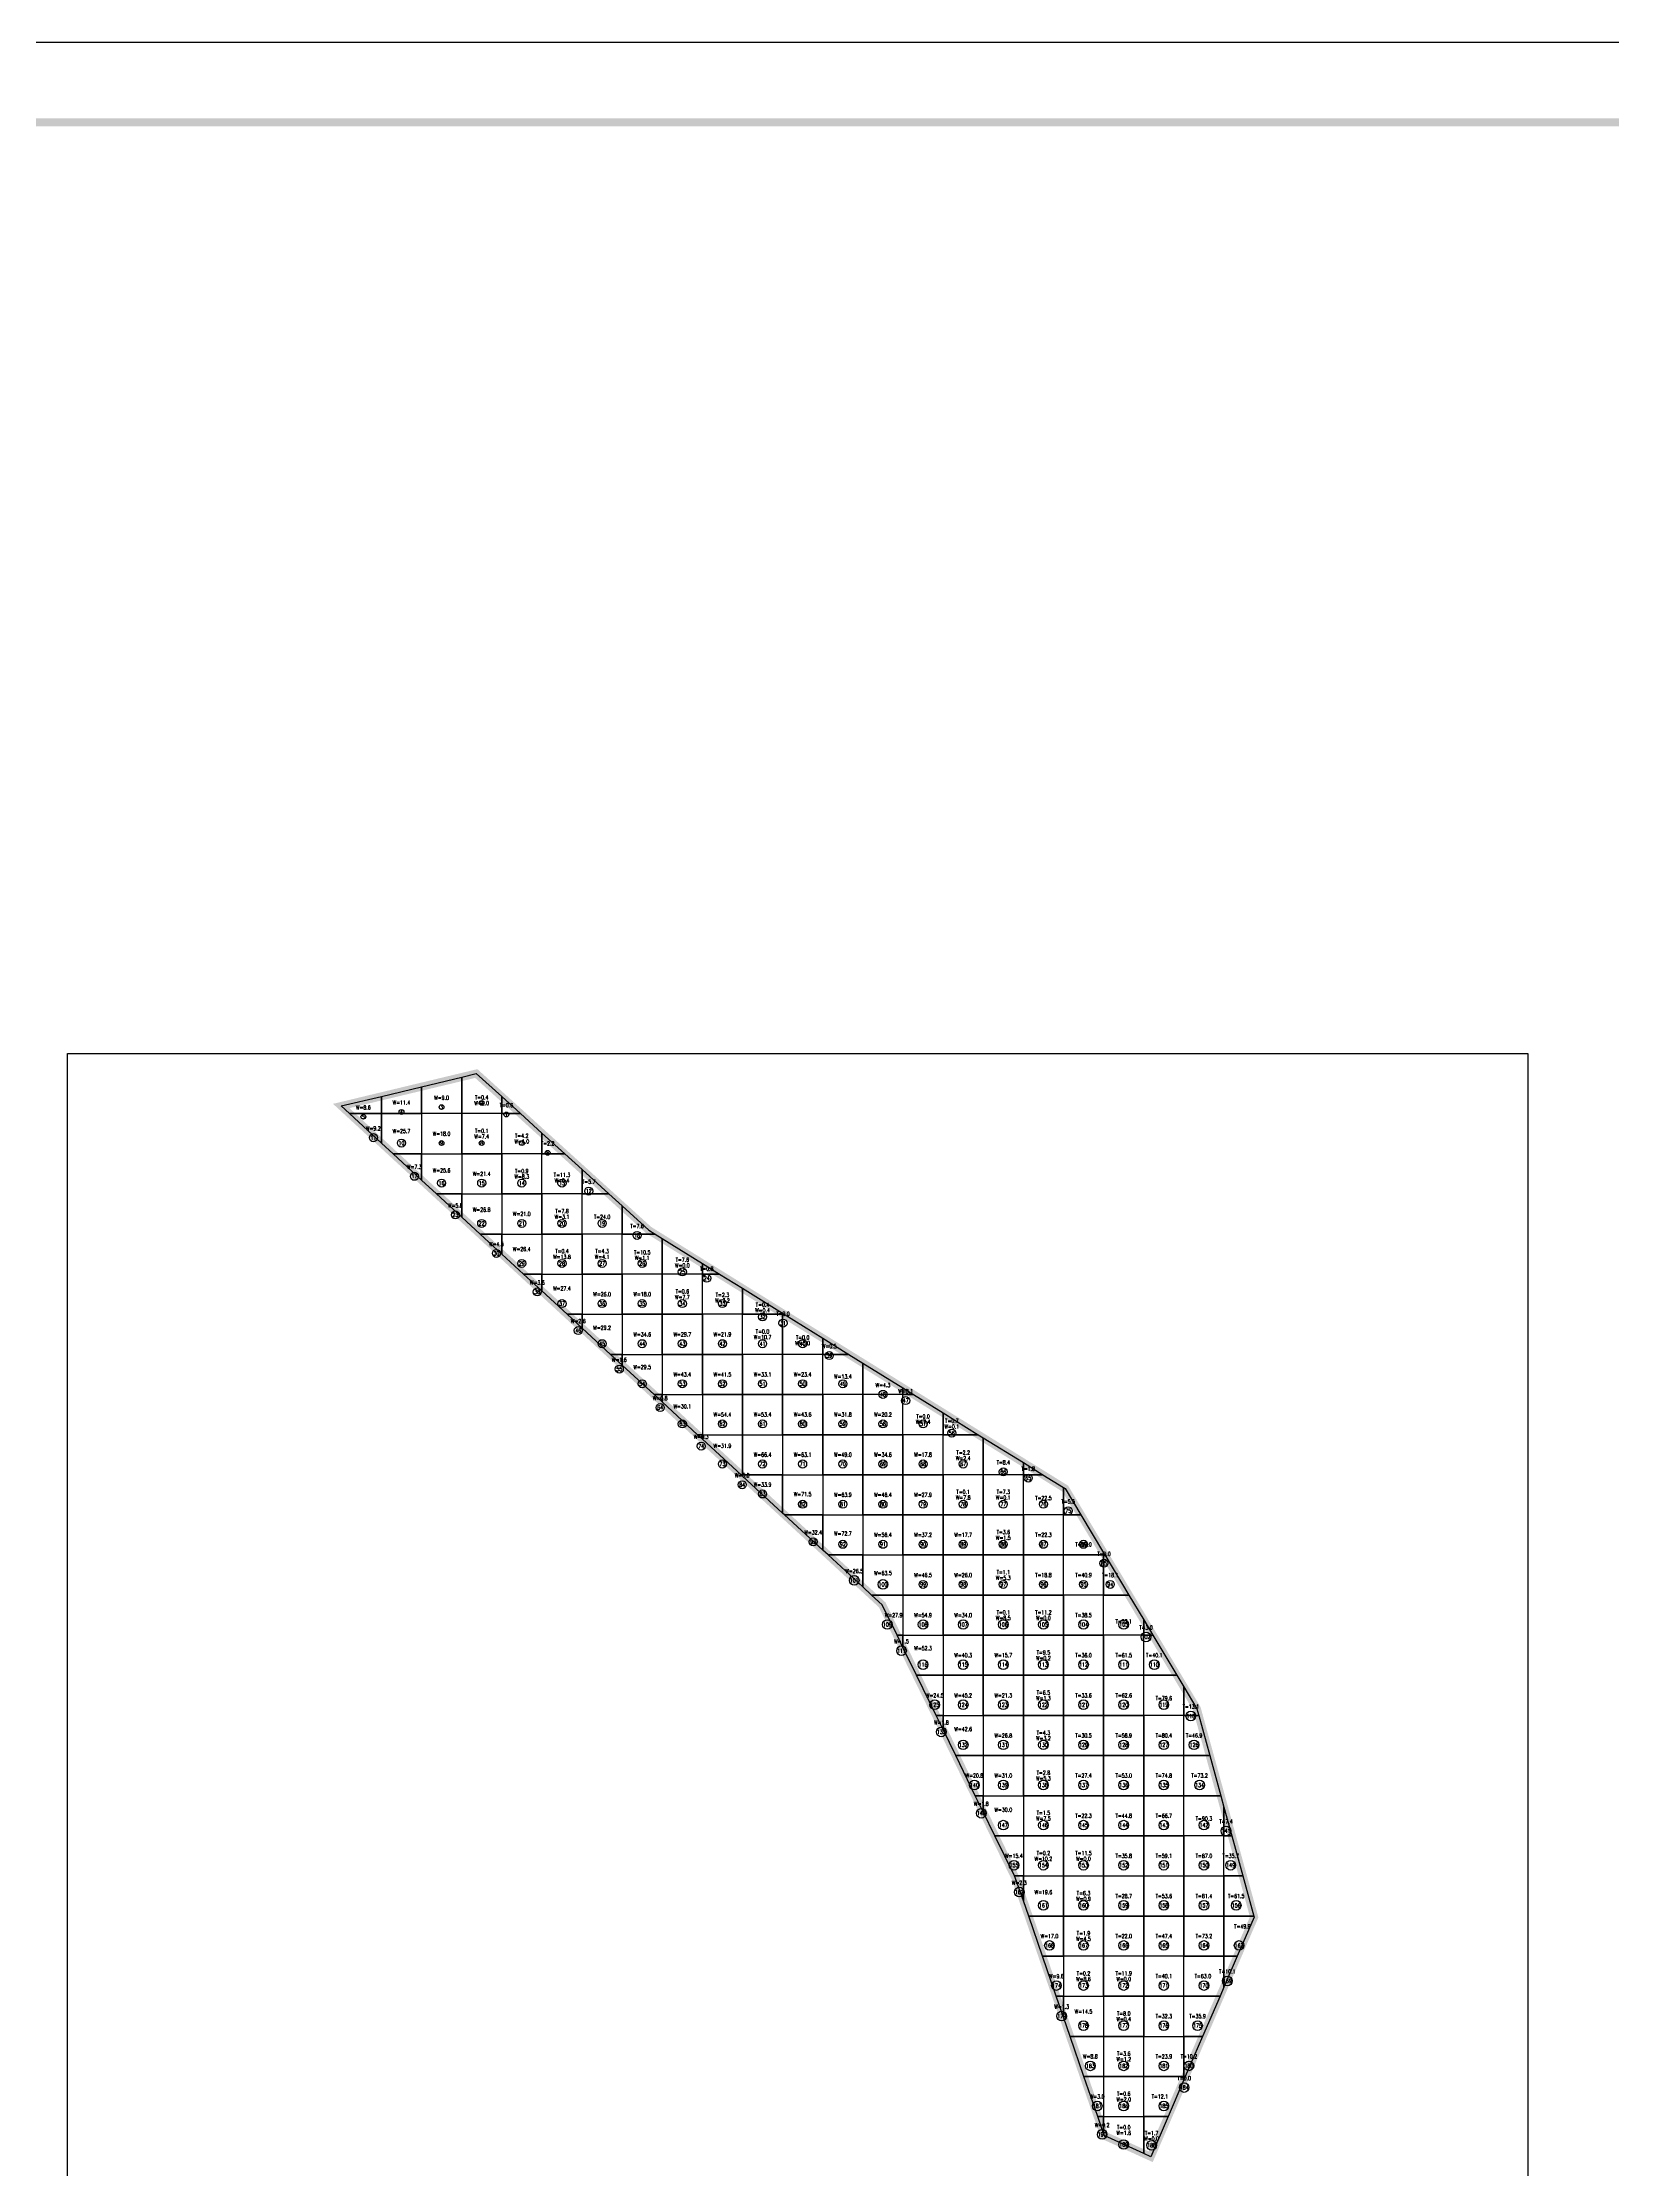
# Model space of a CAD drawing. Extents: x 4283 to 40403, y 1134 to 1764.
# Drawn here: x 8561.2 to 8701, y 1574.7 to 1764.1 of the extents above; entities that cross this region are included whole.
import ezdxf
from ezdxf.enums import TextEntityAlignment as Align

# ---------------------------------------------------------------- set-up
doc = ezdxf.new("R2010")
doc.units = 0
for name, color, linetype in [('PUB_TITLE', 4, 'Continuous'), ('S-MODIFY', 4, 'Continuous'), ('tdz_8-1方格网', 2, 'Continuous'), ('tdz_8-1方格网计算', 7, 'Continuous'), ('tdz_土方计算图', 7, 'Continuous'), ('tdz_格田', 6, 'Continuous'), ('华泽绵阳图框', 7, 'Continuous')]:
    doc.layers.add(name, color=color, linetype=linetype)
doc.styles.add('GLandNum', font='txt_____.ttf', dxfattribs={"width": 0.7, "height": 0.5})

msp = doc.modelspace()

# ---------------------------------------------------------------- linework, layer by layer
at = {"layer": 'PUB_TITLE'}
msp.add_lwpolyline([(8482.53, 1467.09), (8902.53, 1467.09), (8902.53, 1764.09), (8482.53, 1764.09)], close=True, dxfattribs=at)
at = {"layer": 'S-MODIFY'}
msp.add_lwpolyline([(8482.53, 1467.09), (8902.53, 1467.09), (8902.53, 1764.09), (8482.53, 1764.09)], close=True, dxfattribs=at)
at = {"layer": 'tdz_8-1方格网', "linetype": 'Continuous'}
for points in [[(8598.55, 1671.99, 2455.06), (8598.55, 1668.74, 2455.13), (8594.98, 1668.74, 2455.28), (8594.98, 1671.13, 2455.21)], [(8602.12, 1670.25, 2454.91), (8602.12, 1668.74, 2454.85), (8598.55, 1668.74, 2455.13), (8598.55, 1671.99, 2455.06), (8599.85, 1672.31, 2455)], [(8591.4, 1670.27, 2455.36), (8591.4, 1668.74, 2455.42), (8588.57, 1668.74, 2455.53), (8587.83, 1669.42, 2455.52)], [(8594.98, 1671.13, 2455.21), (8594.98, 1668.74, 2455.28), (8591.4, 1668.74, 2455.42), (8591.4, 1670.27, 2455.36)], [(8603.78, 1668.74, 2454.85), (8602.12, 1668.74, 2454.85), (8602.12, 1670.25, 2454.91)], [(8588.57, 1668.74, 2455.53), (8591.4, 1668.74, 2455.42), (8591.4, 1666.12, 2455.6)], [(8591.4, 1666.12, 2455.6), (8591.4, 1668.74, 2455.42), (8594.98, 1668.74, 2455.28), (8594.98, 1665.16, 2455.54), (8592.44, 1665.16, 2455.62)], [(8594.98, 1668.74, 2455.28), (8594.98, 1665.16, 2455.54), (8598.55, 1665.16, 2455.39), (8598.55, 1668.74, 2455.13)], [(8598.55, 1668.74, 2455.13), (8598.55, 1665.16, 2455.39), (8602.12, 1665.16, 2455.35), (8602.12, 1668.74, 2454.85)], [(8605.69, 1667.01, 2454.78), (8605.69, 1665.16, 2454.63), (8602.12, 1665.16, 2455.35), (8602.12, 1668.74, 2454.85), (8603.78, 1668.74, 2454.85)], [(8607.72, 1665.16, 2454.7), (8605.69, 1665.16, 2454.63), (8605.69, 1667.01, 2454.78)], [(8592.44, 1665.16, 2455.62), (8594.98, 1665.16, 2455.54), (8594.98, 1662.83, 2455.68)], [(8594.98, 1662.83, 2455.68), (8594.98, 1665.16, 2455.54), (8598.55, 1665.16, 2455.39), (8598.55, 1661.59, 2455.71), (8596.31, 1661.59, 2455.71)], [(8598.55, 1665.16, 2455.39), (8598.55, 1661.59, 2455.71), (8602.12, 1661.59, 2455.67), (8602.12, 1665.16, 2455.35)], [(8602.12, 1665.16, 2455.35), (8602.12, 1661.59, 2455.67), (8605.69, 1661.59, 2455.44), (8605.69, 1665.16, 2454.63)], [(8609.26, 1663.76, 2454.64), (8609.26, 1661.59, 2454.12), (8605.69, 1661.59, 2455.44), (8605.69, 1665.16, 2454.63), (8607.72, 1665.16, 2454.7)], [(8611.65, 1661.59, 2454.55), (8609.26, 1661.59, 2454.12), (8609.26, 1663.76, 2454.64)], [(8596.31, 1661.59, 2455.71), (8598.55, 1661.59, 2455.71), (8598.55, 1659.53, 2455.81)], [(8598.55, 1659.53, 2455.81), (8598.55, 1661.59, 2455.71), (8602.12, 1661.59, 2455.67), (8602.12, 1658.02, 2455.78), (8600.19, 1658.02, 2455.89)], [(8602.12, 1661.59, 2455.67), (8602.12, 1658.02, 2455.78), (8605.69, 1658.02, 2455.59), (8605.69, 1661.59, 2455.44)], [(8605.69, 1661.59, 2455.44), (8605.69, 1658.02, 2455.59), (8609.26, 1658.02, 2454.79), (8609.26, 1661.59, 2454.12)], [(8612.83, 1660.52, 2454.5), (8612.83, 1658.02, 2454.75), (8609.26, 1658.02, 2454.79), (8609.26, 1661.59, 2454.12), (8611.65, 1661.59, 2454.55)], [(8615.76, 1658.02, 2454.48), (8612.83, 1658.02, 2454.75), (8612.83, 1660.52, 2454.5), (8615.21, 1658.36, 2454.41)], [(8600.19, 1658.02, 2455.89), (8602.12, 1658.02, 2455.78), (8602.12, 1656.24, 2455.98)], [(8602.12, 1656.24, 2455.98), (8602.12, 1658.02, 2455.78), (8605.69, 1658.02, 2455.59), (8605.69, 1654.45, 2456.11), (8604.06, 1654.45, 2456.07)], [(8605.69, 1658.02, 2455.59), (8605.69, 1654.45, 2456.11), (8609.26, 1654.45, 2455.77), (8609.26, 1658.02, 2454.79)], [(8609.26, 1658.02, 2454.79), (8609.26, 1654.45, 2455.77), (8612.83, 1654.45, 2455.66), (8612.83, 1658.02, 2454.75)], [(8616.4, 1657.62, 2454.56), (8616.4, 1654.45, 2455.55), (8612.83, 1654.45, 2455.66), (8612.83, 1658.02, 2454.75), (8615.76, 1658.02, 2454.48)], [(8619.98, 1655.4, 2455.01), (8619.98, 1654.45, 2455.2), (8616.4, 1654.45, 2455.55), (8616.4, 1657.62, 2454.56)], [(8621.51, 1654.45, 2455.21), (8619.98, 1654.45, 2455.2), (8619.98, 1655.4, 2455.01)], [(8604.06, 1654.45, 2456.07), (8605.69, 1654.45, 2456.11), (8605.69, 1652.95, 2456.14)], [(8605.69, 1652.95, 2456.14), (8605.69, 1654.45, 2456.11), (8609.26, 1654.45, 2455.77), (8609.26, 1650.88, 2456.28), (8607.93, 1650.88, 2456.25)], [(8609.26, 1654.45, 2455.77), (8609.26, 1650.88, 2456.28), (8612.83, 1650.88, 2456.16), (8612.83, 1654.45, 2455.66)], [(8612.83, 1654.45, 2455.66), (8612.83, 1650.88, 2456.16), (8616.4, 1650.88, 2456.06), (8616.4, 1654.45, 2455.55)], [(8616.4, 1654.45, 2455.55), (8616.4, 1650.88, 2456.06), (8619.98, 1650.88, 2455.99), (8619.98, 1654.45, 2455.2)], [(8623.55, 1653.19, 2455.47), (8623.55, 1650.88, 2455.85), (8619.98, 1650.88, 2455.99), (8619.98, 1654.45, 2455.2), (8621.51, 1654.45, 2455.21)], [(8627.12, 1650.97, 2455.72), (8627.12, 1650.88, 2455.72), (8623.55, 1650.88, 2455.85), (8623.55, 1653.19, 2455.47)], [(8607.93, 1650.88, 2456.25), (8609.26, 1650.88, 2456.28), (8609.26, 1649.65, 2456.31)], [(8609.26, 1649.65, 2456.31), (8609.26, 1650.88, 2456.28), (8612.83, 1650.88, 2456.16), (8612.83, 1647.31, 2456.44), (8611.8, 1647.31, 2456.43)], [(8612.83, 1650.88, 2456.16), (8612.83, 1647.31, 2456.44), (8616.4, 1647.31, 2456.59), (8616.4, 1650.88, 2456.06)], [(8616.4, 1650.88, 2456.06), (8616.4, 1647.31, 2456.59), (8619.98, 1647.31, 2456.52), (8619.98, 1650.88, 2455.99)], [(8619.98, 1650.88, 2455.99), (8619.98, 1647.31, 2456.52), (8623.55, 1647.31, 2456.4), (8623.55, 1650.88, 2455.85)], [(8623.55, 1647.31, 2456.4), (8623.55, 1650.88, 2455.85), (8627.12, 1650.88, 2455.72), (8627.12, 1647.31, 2456.26)], [(8627.26, 1650.88, 2455.73), (8627.12, 1650.88, 2455.72), (8627.12, 1650.97, 2455.72)], [(8630.69, 1648.75, 2455.9), (8630.69, 1647.31, 2456.07), (8627.12, 1647.31, 2456.26), (8627.12, 1650.88, 2455.72), (8627.26, 1650.88, 2455.73)], [(8611.8, 1647.31, 2456.43), (8612.83, 1647.31, 2456.44), (8612.83, 1646.36, 2456.45)], [(8612.83, 1646.36, 2456.45), (8612.83, 1647.31, 2456.44), (8616.4, 1647.31, 2456.59), (8616.4, 1643.74, 2456.51), (8615.68, 1643.74, 2456.5)], [(8616.4, 1647.31, 2456.59), (8616.4, 1643.74, 2456.51), (8619.98, 1643.74, 2457.05), (8619.98, 1647.31, 2456.52)], [(8619.98, 1647.31, 2456.52), (8619.98, 1643.74, 2457.05), (8623.55, 1643.74, 2456.95), (8623.55, 1647.31, 2456.4)], [(8623.55, 1647.31, 2456.4), (8623.55, 1643.74, 2456.95), (8627.12, 1643.74, 2456.82), (8627.12, 1647.31, 2456.26)], [(8627.12, 1647.31, 2456.26), (8627.12, 1643.74, 2456.82), (8630.69, 1643.74, 2456.65), (8630.69, 1647.31, 2456.07)], [(8633.02, 1647.31, 2456.01), (8630.69, 1647.31, 2456.07), (8630.69, 1648.75, 2455.9)], [(8634.26, 1646.54, 2456.07), (8634.26, 1643.74, 2456.44), (8630.69, 1643.74, 2456.65), (8630.69, 1647.31, 2456.07), (8633.02, 1647.31, 2456.01)], [(8637.83, 1644.32, 2456.25), (8637.83, 1643.74, 2456.3), (8634.26, 1643.74, 2456.44), (8634.26, 1646.54, 2456.07)], [(8615.68, 1643.74, 2456.5), (8616.4, 1643.74, 2456.51), (8616.4, 1643.07, 2456.51)], [(8616.4, 1643.07, 2456.51), (8616.4, 1643.74, 2456.51), (8619.98, 1643.74, 2457.05), (8619.98, 1640.16, 2456.79), (8619.55, 1640.16, 2456.64)], [(8619.98, 1643.74, 2457.05), (8619.98, 1640.16, 2456.79), (8623.55, 1640.16, 2457.52), (8623.55, 1643.74, 2456.95)], [(8623.55, 1643.74, 2456.95), (8623.55, 1640.16, 2457.52), (8627.12, 1640.16, 2457.39), (8627.12, 1643.74, 2456.82)], [(8627.12, 1643.74, 2456.82), (8627.12, 1640.16, 2457.39), (8630.69, 1640.16, 2457.18), (8630.69, 1643.74, 2456.65)], [(8630.69, 1643.74, 2456.65), (8630.69, 1640.16, 2457.18), (8634.26, 1640.16, 2456.9), (8634.26, 1643.74, 2456.44)], [(8634.26, 1643.74, 2456.44), (8634.26, 1640.16, 2456.9), (8637.83, 1640.16, 2456.68), (8637.83, 1643.74, 2456.3)], [(8638.77, 1643.74, 2456.29), (8637.83, 1643.74, 2456.3), (8637.83, 1644.32, 2456.25)], [(8641.4, 1642.1, 2456.17), (8641.4, 1640.16, 2456.27), (8637.83, 1640.16, 2456.68), (8637.83, 1643.74, 2456.3), (8638.77, 1643.74, 2456.29)], [(8644.53, 1640.16, 2455.98), (8641.4, 1640.16, 2456.27), (8641.4, 1642.1, 2456.17)], [(8619.55, 1640.16, 2456.64), (8619.98, 1640.16, 2456.79), (8619.98, 1639.77, 2456.7)], [(8619.98, 1639.77, 2456.7), (8619.98, 1640.16, 2456.79), (8623.55, 1640.16, 2457.52), (8623.55, 1636.59, 2457.2), (8623.42, 1636.59, 2457.15)], [(8623.55, 1636.59, 2457.2), (8623.55, 1640.16, 2457.52), (8627.12, 1640.16, 2457.39), (8627.12, 1636.59, 2457.98)], [(8627.12, 1640.16, 2457.39), (8627.12, 1636.59, 2457.98), (8630.69, 1636.59, 2457.63), (8630.69, 1640.16, 2457.18)], [(8630.69, 1640.16, 2457.18), (8630.69, 1636.59, 2457.63), (8634.26, 1636.59, 2457.34), (8634.26, 1640.16, 2456.9)], [(8634.26, 1640.16, 2456.9), (8634.26, 1636.59, 2457.34), (8637.83, 1636.59, 2456.97), (8637.83, 1640.16, 2456.68)], [(8637.83, 1640.16, 2456.68), (8637.83, 1636.59, 2456.97), (8641.4, 1636.59, 2456.54), (8641.4, 1640.16, 2456.27)], [(8644.98, 1639.89, 2455.95), (8644.98, 1636.59, 2456.16), (8641.4, 1636.59, 2456.54), (8641.4, 1640.16, 2456.27), (8644.53, 1640.16, 2455.98)], [(8648.55, 1637.67, 2455.74), (8648.55, 1636.59, 2455.79), (8644.98, 1636.59, 2456.16), (8644.98, 1639.89, 2455.95)], [(8623.42, 1636.59, 2457.15), (8623.55, 1636.59, 2457.2), (8623.55, 1636.48, 2457.17)], [(8623.55, 1636.48, 2457.17), (8623.55, 1636.59, 2457.2), (8627.12, 1636.59, 2457.98), (8627.12, 1633.18, 2457.64)], [(8627.12, 1633.18, 2457.64), (8627.12, 1636.59, 2457.98), (8630.69, 1636.59, 2457.63), (8630.69, 1633.02, 2458.07), (8627.29, 1633.02, 2457.67)], [(8630.69, 1636.59, 2457.63), (8630.69, 1633.02, 2458.07), (8634.26, 1633.02, 2457.64), (8634.26, 1636.59, 2457.34)], [(8634.26, 1636.59, 2457.34), (8634.26, 1633.02, 2457.64), (8637.83, 1633.02, 2457.21), (8637.83, 1636.59, 2456.97)], [(8637.83, 1636.59, 2456.97), (8637.83, 1633.02, 2457.21), (8641.4, 1633.02, 2456.8), (8641.4, 1636.59, 2456.54)], [(8641.4, 1636.59, 2456.54), (8641.4, 1633.02, 2456.8), (8644.98, 1633.02, 2456.38), (8644.98, 1636.59, 2456.16)], [(8644.98, 1636.59, 2456.16), (8644.98, 1633.02, 2456.38), (8648.55, 1633.02, 2455.97), (8648.55, 1636.59, 2455.79)], [(8650.28, 1636.59, 2455.65), (8648.55, 1636.59, 2455.79), (8648.55, 1637.67, 2455.74)], [(8652.12, 1635.45, 2455.56), (8652.12, 1633.02, 2455.56), (8648.55, 1633.02, 2455.97), (8648.55, 1636.59, 2455.79), (8650.28, 1636.59, 2455.65)], [(8653.66, 1633.02, 2455.39), (8652.12, 1633.02, 2455.56), (8652.12, 1635.45, 2455.56), (8652.27, 1635.36, 2455.55)], [(8627.29, 1633.02, 2457.67), (8630.69, 1633.02, 2458.07), (8630.69, 1629.89, 2458.12)], [(8630.69, 1629.89, 2458.12), (8630.69, 1633.02, 2458.07), (8634.26, 1633.02, 2457.64), (8634.26, 1629.45, 2457.89), (8631.17, 1629.45, 2458.13)], [(8634.26, 1633.02, 2457.64), (8634.26, 1629.45, 2457.89), (8637.83, 1629.45, 2457.48), (8637.83, 1633.02, 2457.21)], [(8637.83, 1633.02, 2457.21), (8637.83, 1629.45, 2457.48), (8641.4, 1629.45, 2457.02), (8641.4, 1633.02, 2456.8)], [(8641.4, 1633.02, 2456.8), (8641.4, 1629.45, 2457.02), (8644.98, 1629.45, 2456.56), (8644.98, 1633.02, 2456.38)], [(8644.98, 1633.02, 2456.38), (8644.98, 1629.45, 2456.56), (8648.55, 1629.45, 2456.08), (8648.55, 1633.02, 2455.97)], [(8648.55, 1633.02, 2455.97), (8648.55, 1629.45, 2456.08), (8652.12, 1629.45, 2455.54), (8652.12, 1633.02, 2455.56)], [(8655.69, 1629.64, 2455.15), (8655.69, 1629.45, 2455.15), (8652.12, 1629.45, 2455.54), (8652.12, 1633.02, 2455.56), (8653.66, 1633.02, 2455.39)], [(8631.17, 1629.45, 2458.13), (8634.26, 1629.45, 2457.89), (8634.26, 1626.6, 2458.03)], [(8634.26, 1626.6, 2458.03), (8634.26, 1629.45, 2457.89), (8637.83, 1629.45, 2457.48), (8637.83, 1625.88, 2457.72), (8635.04, 1625.88, 2458.01)], [(8637.83, 1629.45, 2457.48), (8637.83, 1625.88, 2457.72), (8641.4, 1625.88, 2457.28), (8641.4, 1629.45, 2457.02)], [(8641.4, 1629.45, 2457.02), (8641.4, 1625.88, 2457.28), (8644.98, 1625.88, 2456.78), (8644.98, 1629.45, 2456.56)], [(8644.98, 1629.45, 2456.56), (8644.98, 1625.88, 2456.78), (8648.55, 1625.88, 2456.21), (8648.55, 1629.45, 2456.08)], [(8648.55, 1629.45, 2456.08), (8648.55, 1625.88, 2456.21), (8652.12, 1625.88, 2455.64), (8652.12, 1629.45, 2455.54)], [(8652.12, 1625.88, 2455.64), (8652.12, 1629.45, 2455.54), (8655.69, 1629.45, 2455.15), (8655.69, 1625.88, 2455.1)], [(8655.8, 1629.45, 2455.14), (8655.69, 1629.45, 2455.15), (8655.69, 1629.64, 2455.15)], [(8655.69, 1629.45, 2455.15), (8655.8, 1629.45, 2455.14), (8657.94, 1625.88, 2454.88), (8655.69, 1625.88, 2455.1)], [(8635.04, 1625.88, 2458.01), (8637.83, 1625.88, 2457.72), (8637.83, 1622.31, 2457.9), (8637.3, 1622.31, 2457.9), (8635.98, 1625.01, 2457.98)], [(8637.83, 1625.88, 2457.72), (8637.83, 1622.31, 2457.9), (8641.4, 1622.31, 2457.49), (8641.4, 1625.88, 2457.28)], [(8641.4, 1625.88, 2457.28), (8641.4, 1622.31, 2457.49), (8644.98, 1622.31, 2456.92), (8644.98, 1625.88, 2456.78)], [(8644.98, 1625.88, 2456.78), (8644.98, 1622.31, 2456.92), (8648.55, 1622.31, 2456.34), (8648.55, 1625.88, 2456.21)], [(8648.55, 1625.88, 2456.21), (8648.55, 1622.31, 2456.34), (8652.12, 1622.31, 2455.76), (8652.12, 1625.88, 2455.64)], [(8652.12, 1625.88, 2455.64), (8652.12, 1622.31, 2455.76), (8655.69, 1622.31, 2455.12), (8655.69, 1625.88, 2455.1)], [(8659.26, 1623.67, 2454.73), (8659.26, 1622.31, 2454.71), (8655.69, 1622.31, 2455.12), (8655.69, 1625.88, 2455.1), (8657.94, 1625.88, 2454.88)], [(8660.08, 1622.31, 2454.63), (8659.26, 1622.31, 2454.71), (8659.26, 1623.67, 2454.73)], [(8637.3, 1622.31, 2457.9), (8637.83, 1622.31, 2457.9), (8637.83, 1621.22, 2457.86)], [(8637.83, 1621.22, 2457.86), (8637.83, 1622.31, 2457.9), (8641.4, 1622.31, 2457.49), (8641.4, 1618.74, 2457.65), (8639.04, 1618.74, 2457.78)], [(8641.4, 1622.31, 2457.49), (8641.4, 1618.74, 2457.65), (8644.98, 1618.74, 2457.05), (8644.98, 1622.31, 2456.92)], [(8644.98, 1622.31, 2456.92), (8644.98, 1618.74, 2457.05), (8648.55, 1618.74, 2456.47), (8648.55, 1622.31, 2456.34)], [(8648.55, 1622.31, 2456.34), (8648.55, 1618.74, 2456.47), (8652.12, 1618.74, 2455.84), (8652.12, 1622.31, 2455.76)], [(8652.12, 1622.31, 2455.76), (8652.12, 1618.74, 2455.84), (8655.69, 1618.74, 2455.11), (8655.69, 1622.31, 2455.12)], [(8655.69, 1622.31, 2455.12), (8655.69, 1618.74, 2455.11), (8659.26, 1618.74, 2454.46), (8659.26, 1622.31, 2454.71)], [(8659.26, 1622.31, 2454.71), (8660.08, 1622.31, 2454.63), (8662.21, 1618.74, 2454.38), (8659.26, 1618.74, 2454.46)], [(8639.04, 1618.74, 2457.78), (8641.4, 1618.74, 2457.65), (8641.4, 1615.16, 2457.67), (8640.78, 1615.16, 2457.67)], [(8641.4, 1618.74, 2457.65), (8641.4, 1615.16, 2457.67), (8644.98, 1615.16, 2457.23), (8644.98, 1618.74, 2457.05)], [(8644.98, 1618.74, 2457.05), (8644.98, 1615.16, 2457.23), (8648.55, 1615.16, 2456.59), (8648.55, 1618.74, 2456.47)], [(8648.55, 1618.74, 2456.47), (8648.55, 1615.16, 2456.59), (8652.12, 1615.16, 2455.9), (8652.12, 1618.74, 2455.84)], [(8652.12, 1618.74, 2455.84), (8652.12, 1615.16, 2455.9), (8655.69, 1615.16, 2455.18), (8655.69, 1618.74, 2455.11)], [(8655.69, 1618.74, 2455.11), (8655.69, 1615.16, 2455.18), (8659.26, 1615.16, 2454.45), (8659.26, 1618.74, 2454.46)], [(8662.83, 1617.7, 2454.3), (8662.83, 1615.16, 2454.21), (8659.26, 1615.16, 2454.45), (8659.26, 1618.74, 2454.46), (8662.21, 1618.74, 2454.38)], [(8664.16, 1615.16, 2454.14), (8662.83, 1615.16, 2454.21), (8662.83, 1617.7, 2454.3), (8663.99, 1615.76, 2454.17)], [(8640.78, 1615.16, 2457.67), (8641.4, 1615.16, 2457.67), (8641.4, 1613.9, 2457.63)], [(8641.4, 1613.9, 2457.63), (8641.4, 1615.16, 2457.67), (8644.98, 1615.16, 2457.23), (8644.98, 1611.59, 2457.34), (8642.53, 1611.59, 2457.55)], [(8644.98, 1615.16, 2457.23), (8644.98, 1611.59, 2457.34), (8648.55, 1611.59, 2456.74), (8648.55, 1615.16, 2456.59)], [(8648.55, 1615.16, 2456.59), (8648.55, 1611.59, 2456.74), (8652.12, 1611.59, 2455.96), (8652.12, 1615.16, 2455.9)], [(8652.12, 1615.16, 2455.9), (8652.12, 1611.59, 2455.96), (8655.69, 1611.59, 2455.26), (8655.69, 1615.16, 2455.18)], [(8655.69, 1615.16, 2455.18), (8655.69, 1611.59, 2455.26), (8659.26, 1611.59, 2454.64), (8659.26, 1615.16, 2454.45)], [(8659.26, 1615.16, 2454.45), (8659.26, 1611.59, 2454.64), (8662.83, 1611.59, 2454.25), (8662.83, 1615.16, 2454.21)], [(8662.83, 1615.16, 2454.21), (8664.16, 1615.16, 2454.14), (8665.14, 1611.59, 2454), (8662.83, 1611.59, 2454.25)], [(8642.53, 1611.59, 2457.55), (8644.98, 1611.59, 2457.34), (8644.98, 1608.02, 2457.42), (8644.27, 1608.02, 2457.44)], [(8644.98, 1611.59, 2457.34), (8644.98, 1608.02, 2457.42), (8648.55, 1608.02, 2456.81), (8648.55, 1611.59, 2456.74)], [(8648.55, 1611.59, 2456.74), (8648.55, 1608.02, 2456.81), (8652.12, 1608.02, 2456.02), (8652.12, 1611.59, 2455.96)], [(8652.12, 1611.59, 2455.96), (8652.12, 1608.02, 2456.02), (8655.69, 1608.02, 2455.33), (8655.69, 1611.59, 2455.26)], [(8655.69, 1611.59, 2455.26), (8655.69, 1608.02, 2455.33), (8659.26, 1608.02, 2454.89), (8659.26, 1611.59, 2454.64)], [(8659.26, 1611.59, 2454.64), (8659.26, 1608.02, 2454.89), (8662.83, 1608.02, 2454.34), (8662.83, 1611.59, 2454.25)], [(8662.83, 1611.59, 2454.25), (8665.14, 1611.59, 2454), (8666.12, 1608.02, 2453.86), (8662.83, 1608.02, 2454.34)], [(8644.27, 1608.02, 2457.44), (8644.98, 1608.02, 2457.42), (8644.98, 1606.57, 2457.4)], [(8644.98, 1606.57, 2457.4), (8644.98, 1608.02, 2457.42), (8648.55, 1608.02, 2456.81), (8648.55, 1604.45, 2456.89), (8646.01, 1604.45, 2457.33)], [(8648.55, 1608.02, 2456.81), (8648.55, 1604.45, 2456.89), (8652.12, 1604.45, 2456.12), (8652.12, 1608.02, 2456.02)], [(8652.12, 1608.02, 2456.02), (8652.12, 1604.45, 2456.12), (8655.69, 1604.45, 2455.61), (8655.69, 1608.02, 2455.33)], [(8655.69, 1608.02, 2455.33), (8655.69, 1604.45, 2455.61), (8659.26, 1604.45, 2455.15), (8659.26, 1608.02, 2454.89)], [(8659.26, 1608.02, 2454.89), (8659.26, 1604.45, 2455.15), (8662.83, 1604.45, 2454.59), (8662.83, 1608.02, 2454.34)], [(8666.4, 1606.99, 2453.82), (8666.4, 1604.45, 2453.83), (8662.83, 1604.45, 2454.59), (8662.83, 1608.02, 2454.34), (8666.12, 1608.02, 2453.86)], [(8667.1, 1604.45, 2453.72), (8666.4, 1604.45, 2453.83), (8666.4, 1606.99, 2453.82)], [(8646.01, 1604.45, 2457.33), (8648.55, 1604.45, 2456.89), (8648.55, 1600.88, 2457.07), (8647.75, 1600.88, 2457.22)], [(8648.55, 1604.45, 2456.89), (8648.55, 1600.88, 2457.07), (8652.12, 1600.88, 2456.38), (8652.12, 1604.45, 2456.12)], [(8652.12, 1604.45, 2456.12), (8652.12, 1600.88, 2456.38), (8655.69, 1600.88, 2455.85), (8655.69, 1604.45, 2455.61)], [(8655.69, 1604.45, 2455.61), (8655.69, 1600.88, 2455.85), (8659.26, 1600.88, 2455.33), (8659.26, 1604.45, 2455.15)], [(8659.26, 1604.45, 2455.15), (8659.26, 1600.88, 2455.33), (8662.83, 1600.88, 2454.69), (8662.83, 1604.45, 2454.59)], [(8662.83, 1604.45, 2454.59), (8662.83, 1600.88, 2454.69), (8666.4, 1600.88, 2453.94), (8666.4, 1604.45, 2453.83)], [(8666.4, 1604.45, 2453.83), (8667.1, 1604.45, 2453.72), (8668.08, 1600.88, 2453.57), (8666.4, 1600.88, 2453.94)], [(8647.75, 1600.88, 2457.22), (8648.55, 1600.88, 2457.07), (8648.55, 1598.67, 2457.2), (8647.86, 1600.65, 2457.21)], [(8648.55, 1598.67, 2457.2), (8648.55, 1600.88, 2457.07), (8652.12, 1600.88, 2456.38), (8652.12, 1597.31, 2456.61), (8649.02, 1597.31, 2457.19)], [(8652.12, 1597.31, 2456.61), (8652.12, 1600.88, 2456.38), (8655.69, 1600.88, 2455.85), (8655.69, 1597.31, 2456.03)], [(8655.69, 1597.31, 2456.03), (8655.69, 1600.88, 2455.85), (8659.26, 1600.88, 2455.33), (8659.26, 1597.31, 2455.46)], [(8659.26, 1597.31, 2455.46), (8659.26, 1600.88, 2455.33), (8662.83, 1600.88, 2454.69), (8662.83, 1597.31, 2454.82)], [(8662.83, 1597.31, 2454.82), (8662.83, 1600.88, 2454.69), (8666.4, 1600.88, 2453.94), (8666.4, 1597.31, 2454.16)], [(8666.4, 1600.88, 2453.94), (8668.08, 1600.88, 2453.57), (8669.06, 1597.31, 2453.91), (8666.4, 1597.31, 2454.16)], [(8649.02, 1597.31, 2457.19), (8652.12, 1597.31, 2456.61), (8652.12, 1593.74, 2456.82), (8650.25, 1593.74, 2457.16)], [(8652.12, 1593.74, 2456.82), (8652.12, 1597.31, 2456.61), (8655.69, 1597.31, 2456.03), (8655.69, 1593.74, 2456.23)], [(8655.69, 1593.74, 2456.23), (8655.69, 1597.31, 2456.03), (8659.26, 1597.31, 2455.46), (8659.26, 1593.74, 2455.64)], [(8659.26, 1593.74, 2455.64), (8659.26, 1597.31, 2455.46), (8662.83, 1597.31, 2454.82), (8662.83, 1593.74, 2455.01)], [(8662.83, 1593.74, 2455.01), (8662.83, 1597.31, 2454.82), (8666.4, 1597.31, 2454.16), (8666.4, 1593.74, 2454.47)], [(8666.4, 1597.31, 2454.16), (8669.06, 1597.31, 2453.91), (8669.09, 1597.21, 2453.92), (8667.59, 1593.74, 2454.35), (8666.4, 1593.74, 2454.47)], [(8650.25, 1593.74, 2457.16), (8652.12, 1593.74, 2456.82), (8652.12, 1590.16, 2457.03), (8651.48, 1590.16, 2457.12)], [(8652.12, 1593.74, 2456.82), (8652.12, 1590.16, 2457.03), (8655.69, 1590.16, 2456.42), (8655.69, 1593.74, 2456.23)], [(8655.69, 1593.74, 2456.23), (8655.69, 1590.16, 2456.42), (8659.26, 1590.16, 2455.83), (8659.26, 1593.74, 2455.64)], [(8659.26, 1593.74, 2455.64), (8659.26, 1590.16, 2455.83), (8662.83, 1590.16, 2455.21), (8662.83, 1593.74, 2455.01)], [(8666.05, 1590.16, 2454.79), (8662.83, 1590.16, 2455.21), (8662.83, 1593.74, 2455.01), (8666.4, 1593.74, 2454.47), (8666.4, 1590.99, 2454.69)], [(8666.4, 1593.74, 2454.47), (8667.59, 1593.74, 2454.35), (8666.4, 1590.99, 2454.69)], [(8651.48, 1590.16, 2457.12), (8652.12, 1590.16, 2457.03), (8652.12, 1588.31, 2457.02)], [(8652.12, 1588.31, 2457.02), (8652.12, 1590.16, 2457.03), (8655.69, 1590.16, 2456.42), (8655.69, 1586.59, 2456.56), (8652.71, 1586.59, 2456.93)], [(8655.69, 1590.16, 2456.42), (8655.69, 1586.59, 2456.56), (8659.26, 1586.59, 2456.03), (8659.26, 1590.16, 2455.83)], [(8659.26, 1590.16, 2455.83), (8659.26, 1586.59, 2456.03), (8662.83, 1586.59, 2455.44), (8662.83, 1590.16, 2455.21)], [(8662.83, 1590.16, 2455.21), (8666.05, 1590.16, 2454.79), (8664.5, 1586.59, 2455.23), (8662.83, 1586.59, 2455.44)], [(8652.71, 1586.59, 2456.93), (8655.69, 1586.59, 2456.56), (8655.69, 1583.02, 2456.52), (8653.94, 1583.02, 2456.73)], [(8655.69, 1586.59, 2456.56), (8655.69, 1583.02, 2456.52), (8659.26, 1583.02, 2456.24), (8659.26, 1586.59, 2456.03)], [(8659.26, 1583.02, 2456.24), (8659.26, 1586.59, 2456.03), (8662.83, 1586.59, 2455.44), (8662.83, 1583.02, 2455.68)], [(8662.83, 1586.59, 2455.44), (8664.5, 1586.59, 2455.23), (8662.96, 1583.02, 2455.67), (8662.83, 1583.02, 2455.68)], [(8653.94, 1583.02, 2456.73), (8655.69, 1583.02, 2456.52), (8655.69, 1579.45, 2456.47), (8655.17, 1579.45, 2456.54)], [(8655.69, 1583.02, 2456.52), (8655.69, 1579.45, 2456.47), (8659.26, 1579.45, 2456.43), (8659.26, 1583.02, 2456.24)], [(8661.42, 1579.45, 2456.05), (8659.26, 1579.45, 2456.43), (8659.26, 1583.02, 2456.24), (8662.83, 1583.02, 2455.68), (8662.83, 1582.72, 2455.71)], [(8662.83, 1583.02, 2455.68), (8662.96, 1583.02, 2455.67), (8662.83, 1582.72, 2455.71)], [(8655.17, 1579.45, 2456.54), (8655.69, 1579.45, 2456.47), (8655.69, 1577.95, 2456.46)], [(8655.69, 1577.95, 2456.46), (8655.69, 1579.45, 2456.47), (8659.26, 1579.45, 2456.43), (8659.26, 1576.16, 2456.43), (8655.75, 1577.76, 2456.45)], [(8659.26, 1579.45, 2456.43), (8661.42, 1579.45, 2456.05), (8659.88, 1575.88, 2456.43), (8659.26, 1576.16, 2456.43)]]:
    msp.add_polyline3d(points, close=True, dxfattribs=at)
at = {"layer": 'tdz_8-1方格网计算', "color": 7, "linetype": 'Continuous'}
for centre, radius in [((8589.8, 1668.46), 0.214), ((8593.19, 1668.89), 0.214), ((8596.76, 1669.32), 0.214), ((8600.33, 1669.69), 0.214), ((8602.53, 1668.66), 0.214), ((8590.69, 1666.6), 0.357), ((8593.19, 1666.12), 0.357), ((8596.76, 1666.12), 0.214), ((8600.33, 1666.12), 0.214), ((8603.9, 1666.12), 0.214), ((8606.2, 1665.25), 0.214), ((8594.34, 1663.16), 0.357), ((8596.76, 1662.55), 0.357), ((8600.33, 1662.55), 0.357), ((8603.9, 1662.55), 0.357), ((8607.48, 1662.55), 0.357), ((8609.86, 1661.84), 0.357), ((8597.99, 1659.73), 0.357), ((8600.33, 1658.97), 0.357), ((8603.9, 1658.97), 0.357), ((8607.48, 1658.97), 0.357), ((8611.05, 1658.97), 0.357), ((8614.16, 1657.9), 0.357), ((8601.64, 1656.3), 0.357), ((8603.9, 1655.4), 0.357), ((8607.48, 1655.4), 0.357), ((8611.05, 1655.4), 0.357), ((8614.62, 1655.4), 0.357), ((8618.19, 1654.65), 0.357), ((8605.28, 1652.87), 0.357), ((8620.36, 1654.09), 0.357), ((8607.48, 1651.83), 0.357), ((8611.05, 1651.83), 0.357), ((8614.62, 1651.83), 0.357), ((8618.19, 1651.83), 0.357), ((8621.76, 1651.83), 0.357), ((8608.93, 1649.43), 0.357), ((8625.33, 1650.65), 0.357), ((8627.15, 1650.09), 0.357), ((8611.05, 1648.26), 0.357), ((8614.62, 1648.26), 0.357), ((8618.19, 1648.26), 0.357), ((8621.76, 1648.26), 0.357), ((8625.33, 1648.26), 0.357), ((8628.9, 1648.26), 0.357), ((8631.27, 1647.2), 0.357), ((8612.58, 1646), 0.357), ((8614.62, 1644.69), 0.357), ((8618.19, 1644.69), 0.357), ((8621.76, 1644.69), 0.357), ((8625.33, 1644.69), 0.357), ((8628.9, 1644.69), 0.357), ((8632.48, 1644.69), 0.357), ((8636.05, 1643.75), 0.357), ((8638.07, 1643.19), 0.357), ((8616.22, 1642.57), 0.357), ((8618.19, 1641.12), 0.357), ((8621.76, 1641.12), 0.357), ((8625.33, 1641.12), 0.357), ((8628.9, 1641.12), 0.357), ((8632.48, 1641.12), 0.357), ((8636.05, 1641.12), 0.357), ((8639.62, 1641.12), 0.357), ((8642.18, 1640.3), 0.357), ((8619.87, 1639.14), 0.357), ((8621.76, 1637.55), 0.357), ((8625.33, 1637.55), 0.357), ((8628.9, 1637.55), 0.357), ((8632.48, 1637.55), 0.357), ((8636.05, 1637.55), 0.357), ((8639.62, 1637.55), 0.357), ((8643.19, 1637.55), 0.357), ((8623.52, 1635.7), 0.357), ((8646.76, 1636.85), 0.357), ((8648.98, 1636.3), 0.357), ((8625.33, 1634.88), 0.357), ((8628.9, 1633.97), 0.357), ((8632.48, 1633.97), 0.357), ((8636.05, 1633.97), 0.357), ((8639.62, 1633.97), 0.357), ((8643.19, 1633.97), 0.357), ((8646.76, 1633.97), 0.357), ((8650.33, 1633.97), 0.357), ((8652.54, 1633.38), 0.357), ((8629.84, 1630.62), 0.357), ((8632.48, 1630.4), 0.357), ((8636.05, 1630.4), 0.357), ((8639.62, 1630.4), 0.357), ((8643.19, 1630.4), 0.357), ((8646.76, 1630.4), 0.357), ((8650.33, 1630.4), 0.357), ((8653.9, 1630.4), 0.357), ((8655.72, 1628.71), 0.357), ((8633.49, 1627.19), 0.429), ((8636.05, 1626.83), 0.429), ((8639.62, 1626.83), 0.357), ((8643.19, 1626.83), 0.357), ((8646.76, 1626.83), 0.357), ((8650.33, 1626.83), 0.357), ((8653.9, 1626.83), 0.357), ((8656.28, 1626.83), 0.357), ((8636.44, 1623.26), 0.429), ((8639.62, 1623.26), 0.429), ((8643.19, 1623.26), 0.429), ((8646.76, 1623.26), 0.429), ((8650.33, 1623.26), 0.429), ((8653.9, 1623.26), 0.429), ((8657.48, 1623.26), 0.429), ((8637.7, 1620.93), 0.429), ((8659.46, 1622.15), 0.429), ((8639.62, 1619.69), 0.429), ((8643.19, 1619.69), 0.429), ((8646.76, 1619.69), 0.429), ((8650.33, 1619.69), 0.429), ((8653.9, 1619.69), 0.429), ((8657.48, 1619.69), 0.429), ((8660.2, 1619.69), 0.429), ((8640.66, 1616.12), 0.429), ((8643.19, 1616.12), 0.429), ((8646.76, 1616.12), 0.429), ((8650.33, 1616.12), 0.429), ((8653.9, 1616.12), 0.429), ((8657.48, 1616.12), 0.429), ((8661.05, 1616.12), 0.429), ((8663.45, 1615.11), 0.429), ((8641.25, 1613.7), 0.429), ((8643.19, 1612.55), 0.429), ((8646.76, 1612.55), 0.429), ((8650.33, 1612.55), 0.429), ((8653.9, 1612.55), 0.429), ((8657.48, 1612.55), 0.429), ((8661.05, 1612.55), 0.429), ((8663.74, 1612.55), 0.429), ((8644.19, 1608.97), 0.429), ((8646.76, 1608.97), 0.429), ((8650.33, 1608.97), 0.429), ((8653.9, 1608.97), 0.429), ((8657.48, 1608.97), 0.429), ((8661.05, 1608.97), 0.429), ((8664.23, 1608.97), 0.429), ((8644.8, 1606.46), 0.429), ((8646.76, 1605.4), 0.429), ((8650.33, 1605.4), 0.429), ((8653.9, 1605.4), 0.429), ((8657.48, 1605.4), 0.429), ((8661.05, 1605.4), 0.429), ((8664.62, 1605.4), 0.429), ((8666.58, 1604.88), 0.429), ((8647.71, 1601.83), 0.429), ((8650.33, 1601.83), 0.429), ((8653.9, 1601.83), 0.429), ((8657.48, 1601.83), 0.429), ((8661.05, 1601.83), 0.429), ((8664.62, 1601.83), 0.429), ((8667, 1601.83), 0.429), ((8648.18, 1599.44), 0.429), ((8650.33, 1598.26), 0.429), ((8653.9, 1598.26), 0.429), ((8657.48, 1598.26), 0.429), ((8661.05, 1598.26), 0.429), ((8664.62, 1598.26), 0.429), ((8667.49, 1598.26), 0.429), ((8650.87, 1594.69), 0.429), ((8653.9, 1594.69), 0.429), ((8657.48, 1594.69), 0.429), ((8661.05, 1594.69), 0.429), ((8664.62, 1594.69), 0.429), ((8667.75, 1594.69), 0.429), ((8651.49, 1591.12), 0.429), ((8653.9, 1591.12), 0.429), ((8657.48, 1591.12), 0.429), ((8661.05, 1591.12), 0.429), ((8664.62, 1591.12), 0.429), ((8666.7, 1591.53), 0.429), ((8651.96, 1588.4), 0.429), ((8653.9, 1587.55), 0.429), ((8657.48, 1587.55), 0.429), ((8661.05, 1587.55), 0.429), ((8664.05, 1587.55), 0.429), ((8654.51, 1583.97), 0.429), ((8657.48, 1583.97), 0.429), ((8661.05, 1583.97), 0.429), ((8663.28, 1583.97), 0.429), ((8662.86, 1582.04), 0.429), ((8655.12, 1580.4), 0.429), ((8657.48, 1580.4), 0.429), ((8661.05, 1580.4), 0.429), ((8655.56, 1577.87), 0.429), ((8657.48, 1576.97), 0.429), ((8659.96, 1576.9), 0.429)]:
    msp.add_circle(centre, radius, dxfattribs=at)
at = {"layer": 'tdz_土方计算图', "linetype": 'Continuous'}
for points in [[(8563.46, 1674.09), (8693.46, 1674.09)], [(8563.46, 1514.09), (8563.46, 1514.09), (8563.46, 1674.09), (8563.46, 1674.09)], [(8693.46, 1674.09), (8693.46, 1514.09)]]:
    msp.add_lwpolyline(points, dxfattribs=at)
at = {"layer": 'tdz_格田', "linetype": 'Continuous', "lineweight": 60, "const_width": 0.714}
msp.add_lwpolyline([(8669.09, 1597.21), (8659.88, 1575.88), (8655.75, 1577.76), (8647.86, 1600.65), (8635.98, 1625.01), (8587.83, 1669.42), (8599.85, 1672.31), (8615.21, 1658.36), (8652.27, 1635.36), (8663.99, 1615.76)], close=True, dxfattribs=at)
at = {"layer": '华泽绵阳图框', "color": 7, "const_width": 0.707}
msp.add_lwpolyline([(8500.21, 1474.16), (8895.46, 1474.16), (8895.46, 1756.99), (8500.21, 1756.99)], close=True, dxfattribs=at)

# ---------------------------------------------------------------- texts
at = {"layer": 'tdz_8-1方格网计算', "color": 173, "linetype": 'Continuous', "style": 'GLandNum', "width": 0.7}
for s, p in [('W=9.0', (8596.76, 1670.15)), ('W=8.6', (8589.8, 1669.29)), ('W=11.4', (8593.19, 1669.72)), ('W=2.0', (8600.33, 1669.68)), ('W=9.2', (8590.69, 1667.43)), ('W=25.7', (8593.19, 1667.19)), ('W=18.0', (8596.76, 1666.95)), ('W=7.4', (8600.33, 1666.7)), ('W=1.0', (8603.9, 1666.27)), ('W=7.3', (8594.34, 1664)), ('W=25.6', (8596.76, 1663.69)), ('W=21.4', (8600.33, 1663.38)), ('W=8.3', (8603.9, 1663.13)), ('W=0.4', (8607.48, 1662.78)), ('W=5.8', (8597.99, 1660.56)), ('W=26.8', (8600.33, 1660.19)), ('W=21.0', (8603.9, 1659.81)), ('W=3.1', (8607.48, 1659.56)), ('W=4.5', (8601.64, 1657.13)), ('W=26.4', (8603.9, 1656.68)), ('W=13.8', (8607.48, 1655.99)), ('W=4.1', (8611.05, 1655.99)), ('W=1.1', (8614.62, 1655.89)), ('W=0.0', (8618.19, 1655.23)), ('W=3.6', (8605.28, 1653.7)), ('W=27.4', (8607.48, 1653.18)), ('W=26.0', (8611.05, 1652.66)), ('W=18.0', (8614.62, 1652.66)), ('W=7.7', (8618.19, 1652.41)), ('W=3.2', (8621.76, 1652.1)), ('W=0.4', (8625.33, 1651.23)), ('W=2.6', (8608.93, 1650.27)), ('W=29.2', (8611.05, 1649.68)), ('W=34.6', (8614.62, 1649.09)), ('W=29.7', (8618.19, 1649.09)), ('W=21.9', (8621.76, 1649.09)), ('W=10.7', (8625.33, 1648.84)), ('W=5.0', (8628.9, 1648.31)), ('W=0.5', (8631.27, 1648.03)), ('W=1.6', (8612.58, 1646.83)), ('W=29.5', (8614.62, 1646.18)), ('W=43.4', (8618.19, 1645.52)), ('W=41.5', (8621.76, 1645.52)), ('W=33.1', (8625.33, 1645.52)), ('W=23.4', (8628.9, 1645.52)), ('W=13.4', (8632.48, 1645.33)), ('W=0.8', (8616.22, 1643.4)), ('W=4.3', (8636.05, 1644.58)), ('W=0.1', (8638.07, 1644.03)), ('W=30.1', (8618.19, 1642.68)), ('W=54.4', (8621.76, 1641.95)), ('W=53.4', (8625.33, 1641.95)), ('W=43.6', (8628.9, 1641.95)), ('W=31.8', (8632.48, 1641.95)), ('W=20.2', (8636.05, 1641.95)), ('W=0.3', (8619.87, 1639.97)), ('W=7.4', (8639.62, 1641.29)), ('W=0.1', (8642.18, 1640.88)), ('W=31.9', (8621.76, 1639.17)), ('W=66.4', (8625.33, 1638.38)), ('W=63.1', (8628.9, 1638.38)), ('W=49.0', (8632.48, 1638.38)), ('W=34.6', (8636.05, 1638.38)), ('W=17.8', (8639.62, 1638.38)), ('W=2.4', (8643.19, 1638.06)), ('W=0.0', (8623.52, 1636.54)), ('W=33.9', (8625.33, 1635.71)), ('W=71.5', (8628.9, 1634.85)), ('W=63.9', (8632.48, 1634.81)), ('W=46.4', (8636.05, 1634.81)), ('W=27.9', (8639.62, 1634.81)), ('W=7.8', (8643.19, 1634.56)), ('W=0.1', (8646.76, 1634.56)), ('W=32.4', (8629.84, 1631.46)), ('W=72.7', (8632.48, 1631.35)), ('W=56.4', (8636.05, 1631.24)), ('W=37.2', (8639.62, 1631.24)), ('W=17.7', (8643.19, 1631.24)), ('W=1.5', (8646.76, 1630.99)), ('W=26.5', (8633.49, 1628.02)), ('W=63.5', (8636.05, 1627.84)), ('W=46.5', (8639.62, 1627.66)), ('W=26.0', (8643.19, 1627.66)), ('W=5.3', (8646.76, 1627.41)), ('W=27.9', (8637, 1624.09)), ('W=54.9', (8639.62, 1624.09)), ('W=34.0', (8643.19, 1624.09)), ('W=8.5', (8646.76, 1623.84)), ('W=0.0', (8650.33, 1623.84)), ('W=1.5', (8637.7, 1621.76)), ('W=52.3', (8639.62, 1621.14)), ('W=40.3', (8643.19, 1620.52)), ('W=15.7', (8646.76, 1620.52)), ('W=0.2', (8650.33, 1620.27)), ('W=24.5', (8640.66, 1616.95)), ('W=45.2', (8643.19, 1616.95)), ('W=21.3', (8646.76, 1616.95)), ('W=1.3', (8650.33, 1616.7)), ('W=1.8', (8641.25, 1614.53)), ('W=42.6', (8643.19, 1613.95)), ('W=26.8', (8646.76, 1613.38)), ('W=3.2', (8650.33, 1613.13)), ('W=20.8', (8644.19, 1609.81)), ('W=31.0', (8646.76, 1609.81)), ('W=5.3', (8650.33, 1609.56)), ('W=1.8', (8644.8, 1607.3)), ('W=30.0', (8646.76, 1606.77)), ('W=7.5', (8650.33, 1605.99)), ('W=15.4', (8647.71, 1602.66)), ('W=10.2', (8650.33, 1602.41)), ('W=0.0', (8653.9, 1602.41)), ('W=2.3', (8648.18, 1600.27)), ('W=19.6', (8650.33, 1599.43)), ('W=0.9', (8653.9, 1598.84)), ('W=17.0', (8650.87, 1595.52)), ('W=4.5', (8653.9, 1595.27)), ('W=9.6', (8651.49, 1591.95)), ('W=8.6', (8653.9, 1591.7)), ('W=0.0', (8657.48, 1591.7)), ('W=1.3', (8651.96, 1589.24)), ('W=14.5', (8653.9, 1588.81)), ('W=0.4', (8657.48, 1588.13)), ('W=8.8', (8654.51, 1584.81)), ('W=1.2', (8657.48, 1584.56)), ('W=3.0', (8655.12, 1581.24)), ('W=2.0', (8657.48, 1580.99)), ('W=0.2', (8655.56, 1578.7)), ('W=1.6', (8657.48, 1578)), ('W=0.0', (8659.96, 1577.49))]:
    msp.add_text(s, height=0.357, dxfattribs=at).set_placement(p, align=Align.MIDDLE_CENTER)
at = {"layer": 'tdz_8-1方格网计算', "color": 2, "linetype": 'Continuous', "style": 'GLandNum', "width": 0.7}
for s, p in [('T=0.4', (8600.33, 1670.18)), ('T=0.6', (8602.53, 1669.49)), ('T=0.1', (8600.33, 1667.2)), ('T=4.2', (8603.9, 1666.77)), ('T=2.2', (8606.2, 1666.09)), ('T=0.9', (8603.9, 1663.63)), ('T=11.3', (8607.48, 1663.28)), ('T=5.7', (8609.86, 1662.68)), ('T=7.8', (8607.48, 1660.06)), ('T=24.0', (8611.05, 1659.54)), ('T=7.6', (8614.16, 1658.73)), ('T=0.4', (8607.48, 1656.49)), ('T=4.3', (8611.05, 1656.49)), ('T=10.5', (8614.62, 1656.39)), ('T=7.6', (8618.19, 1655.73)), ('T=0.8', (8620.36, 1654.93)), ('T=0.6', (8618.19, 1652.91)), ('T=2.3', (8621.76, 1652.6)), ('T=0.4', (8625.33, 1651.73)), ('T=0.0', (8627.15, 1650.92)), ('T=0.0', (8625.33, 1649.34)), ('T=0.0', (8628.9, 1648.81)), ('T=0.0', (8639.62, 1641.79)), ('T=0.7', (8642.18, 1641.38)), ('T=2.2', (8643.19, 1638.56)), ('T=8.4', (8646.76, 1637.69)), ('T=1.8', (8648.98, 1637.13)), ('T=0.1', (8643.19, 1635.06)), ('T=7.3', (8646.76, 1635.06)), ('T=22.5', (8650.33, 1634.52)), ('T=5.5', (8652.54, 1634.21)), ('T=3.6', (8646.76, 1631.49)), ('T=22.3', (8650.33, 1631.24)), ('T=29.0', (8653.9, 1630.39)), ('T=0.0', (8655.72, 1629.54)), ('T=1.1', (8646.76, 1627.91)), ('T=18.8', (8650.33, 1627.66)), ('T=40.9', (8653.9, 1627.66)), ('T=18.1', (8656.28, 1627.66)), ('T=0.1', (8646.76, 1624.34)), ('T=11.2', (8650.33, 1624.34)), ('T=38.5', (8653.9, 1624.09)), ('T=52.1', (8657.48, 1623.54)), ('T=3.0', (8659.46, 1622.99)), ('T=9.5', (8650.33, 1620.77)), ('T=36.0', (8653.9, 1620.52)), ('T=61.5', (8657.48, 1620.52)), ('T=40.1', (8660.2, 1620.52)), ('T=6.5', (8650.33, 1617.2)), ('T=33.6', (8653.9, 1616.95)), ('T=62.6', (8657.48, 1616.95)), ('T=79.6', (8661.05, 1616.69)), ('T=13.1', (8663.45, 1615.95)), ('T=4.3', (8650.33, 1613.63)), ('T=30.5', (8653.9, 1613.38)), ('T=58.9', (8657.48, 1613.38)), ('T=80.4', (8661.05, 1613.38)), ('T=46.9', (8663.74, 1613.38)), ('T=2.8', (8650.33, 1610.06)), ('T=27.4', (8653.9, 1609.81)), ('T=53.0', (8657.48, 1609.81)), ('T=74.8', (8661.05, 1609.81)), ('T=73.2', (8664.23, 1609.81)), ('T=1.5', (8650.33, 1606.49)), ('T=22.3', (8653.9, 1606.24)), ('T=44.8', (8657.48, 1606.24)), ('T=66.7', (8661.05, 1606.24)), ('T=90.3', (8664.62, 1605.98)), ('T=7.4', (8666.58, 1605.72)), ('T=0.2', (8650.33, 1602.91)), ('T=11.5', (8653.9, 1602.91)), ('T=35.8', (8657.48, 1602.66)), ('T=59.1', (8661.05, 1602.66)), ('T=87.0', (8664.62, 1602.66)), ('T=35.7', (8667, 1602.66)), ('T=6.3', (8653.9, 1599.34)), ('T=28.7', (8657.48, 1599.09)), ('T=53.6', (8661.05, 1599.09)), ('T=81.4', (8664.62, 1599.09)), ('T=61.5', (8667.49, 1599.09)), ('T=49.9', (8668.04, 1596.39)), ('T=1.9', (8653.9, 1595.77)), ('T=22.0', (8657.48, 1595.52)), ('T=47.4', (8661.05, 1595.52)), ('T=73.2', (8664.62, 1595.52)), ('T=0.2', (8653.9, 1592.2)), ('T=11.9', (8657.48, 1592.2)), ('T=10.1', (8666.7, 1592.37)), ('T=40.1', (8661.05, 1591.95)), ('T=63.0', (8664.53, 1591.95)), ('T=8.0', (8657.48, 1588.63)), ('T=32.3', (8661.05, 1588.38)), ('T=35.9', (8664.05, 1588.38)), ('T=3.6', (8657.48, 1585.06)), ('T=23.9', (8661.05, 1584.81)), ('T=10.2', (8663.28, 1584.81)), ('T=0.0', (8662.86, 1582.87)), ('T=0.6', (8657.48, 1581.49)), ('T=12.1', (8660.69, 1581.24)), ('T=0.0', (8657.48, 1578.5)), ('T=1.7', (8659.96, 1577.99))]:
    msp.add_text(s, height=0.357, dxfattribs=at).set_placement(p, align=Align.MIDDLE_CENTER)
at = {"layer": 'tdz_8-1方格网计算', "color": 7, "linetype": 'Continuous', "style": 'GLandNum', "width": 0.7}
for s, p in [('5', (8589.8, 1668.46)), ('4', (8593.19, 1668.89)), ('3', (8596.76, 1669.32)), ('2', (8600.33, 1669.69)), ('1', (8602.53, 1668.66)), ('11', (8590.69, 1666.6)), ('10', (8593.19, 1666.12)), ('9', (8596.76, 1666.12)), ('8', (8600.33, 1666.12)), ('7', (8603.9, 1666.12)), ('6', (8606.2, 1665.25)), ('17', (8594.34, 1663.16)), ('16', (8596.76, 1662.55)), ('15', (8600.33, 1662.55)), ('14', (8603.9, 1662.55)), ('13', (8607.48, 1662.55)), ('12', (8609.86, 1661.84)), ('23', (8597.99, 1659.73)), ('22', (8600.33, 1658.97)), ('21', (8603.9, 1658.97)), ('20', (8607.48, 1658.97)), ('19', (8611.05, 1658.97)), ('18', (8614.16, 1657.9)), ('30', (8601.64, 1656.3)), ('29', (8603.9, 1655.4)), ('28', (8607.48, 1655.4)), ('27', (8611.05, 1655.4)), ('26', (8614.62, 1655.4)), ('38', (8605.28, 1652.87)), ('25', (8618.19, 1654.65)), ('24', (8620.36, 1654.09)), ('37', (8607.48, 1651.83)), ('36', (8611.05, 1651.83)), ('35', (8614.62, 1651.83)), ('34', (8618.19, 1651.83)), ('33', (8621.76, 1651.83)), ('46', (8608.93, 1649.43)), ('32', (8625.33, 1650.65)), ('31', (8627.15, 1650.09)), ('45', (8611.05, 1648.26)), ('44', (8614.62, 1648.26)), ('43', (8618.19, 1648.26)), ('42', (8621.76, 1648.26)), ('41', (8625.33, 1648.26)), ('40', (8628.9, 1648.26)), ('39', (8631.27, 1647.2)), ('55', (8612.58, 1646)), ('54', (8614.62, 1644.69)), ('53', (8618.19, 1644.69)), ('52', (8621.76, 1644.69)), ('51', (8625.33, 1644.69)), ('50', (8628.9, 1644.69)), ('49', (8632.48, 1644.69)), ('48', (8636.05, 1643.75)), ('64', (8616.22, 1642.57)), ('47', (8638.07, 1643.19)), ('63', (8618.19, 1641.12)), ('62', (8621.76, 1641.12)), ('61', (8625.33, 1641.12)), ('60', (8628.9, 1641.12)), ('59', (8632.48, 1641.12)), ('58', (8636.05, 1641.12)), ('57', (8639.62, 1641.12)), ('56', (8642.18, 1640.3)), ('74', (8619.87, 1639.14)), ('73', (8621.76, 1637.55)), ('72', (8625.33, 1637.55)), ('71', (8628.9, 1637.55)), ('70', (8632.48, 1637.55)), ('69', (8636.05, 1637.55)), ('68', (8639.62, 1637.55)), ('67', (8643.19, 1637.55)), ('66', (8646.76, 1636.85)), ('65', (8648.98, 1636.3)), ('84', (8623.52, 1635.7)), ('83', (8625.33, 1634.88)), ('82', (8628.9, 1633.97)), ('81', (8632.48, 1633.97)), ('80', (8636.05, 1633.97)), ('79', (8639.62, 1633.97)), ('78', (8643.19, 1633.97)), ('77', (8646.76, 1633.97)), ('76', (8650.33, 1633.97)), ('75', (8652.54, 1633.38)), ('93', (8629.84, 1630.62)), ('92', (8632.48, 1630.4)), ('91', (8636.05, 1630.4)), ('90', (8639.62, 1630.4)), ('89', (8643.19, 1630.4)), ('88', (8646.76, 1630.4)), ('87', (8650.33, 1630.4)), ('86', (8653.9, 1630.4)), ('85', (8655.72, 1628.71)), ('101', (8633.49, 1627.19)), ('100', (8636.05, 1626.83)), ('99', (8639.62, 1626.83)), ('98', (8643.19, 1626.83)), ('97', (8646.76, 1626.83)), ('96', (8650.33, 1626.83)), ('95', (8653.9, 1626.83)), ('94', (8656.28, 1626.83)), ('109', (8636.44, 1623.26)), ('108', (8639.62, 1623.26)), ('107', (8643.19, 1623.26)), ('106', (8646.76, 1623.26)), ('105', (8650.33, 1623.26)), ('104', (8653.9, 1623.26)), ('103', (8657.48, 1623.26)), ('117', (8637.7, 1620.93)), ('102', (8659.46, 1622.15)), ('116', (8639.62, 1619.69)), ('115', (8643.19, 1619.69)), ('114', (8646.76, 1619.69)), ('113', (8650.33, 1619.69)), ('112', (8653.9, 1619.69)), ('111', (8657.48, 1619.69)), ('110', (8660.2, 1619.69)), ('125', (8640.66, 1616.12)), ('124', (8643.19, 1616.12)), ('123', (8646.76, 1616.12)), ('122', (8650.33, 1616.12)), ('121', (8653.9, 1616.12)), ('120', (8657.48, 1616.12)), ('119', (8661.05, 1616.12)), ('118', (8663.45, 1615.11)), ('133', (8641.25, 1613.7)), ('132', (8643.19, 1612.55)), ('131', (8646.76, 1612.55)), ('130', (8650.33, 1612.55)), ('129', (8653.9, 1612.55)), ('128', (8657.48, 1612.55)), ('127', (8661.05, 1612.55)), ('126', (8663.74, 1612.55)), ('140', (8644.19, 1608.97)), ('139', (8646.76, 1608.97)), ('138', (8650.33, 1608.97)), ('137', (8653.9, 1608.97)), ('136', (8657.48, 1608.97)), ('135', (8661.05, 1608.97)), ('134', (8664.23, 1608.97)), ('148', (8644.8, 1606.46)), ('147', (8646.76, 1605.4)), ('146', (8650.33, 1605.4)), ('145', (8653.9, 1605.4)), ('144', (8657.48, 1605.4)), ('143', (8661.05, 1605.4)), ('142', (8664.62, 1605.4)), ('141', (8666.58, 1604.88)), ('155', (8647.71, 1601.83)), ('154', (8650.33, 1601.83)), ('153', (8653.9, 1601.83)), ('152', (8657.48, 1601.83)), ('151', (8661.05, 1601.83)), ('150', (8664.62, 1601.83)), ('149', (8667, 1601.83)), ('162', (8648.18, 1599.44)), ('161', (8650.33, 1598.26)), ('160', (8653.9, 1598.26)), ('159', (8657.48, 1598.26)), ('158', (8661.05, 1598.26)), ('157', (8664.62, 1598.26)), ('156', (8667.49, 1598.26)), ('168', (8650.87, 1594.69)), ('167', (8653.9, 1594.69)), ('166', (8657.48, 1594.69)), ('165', (8661.05, 1594.69)), ('164', (8664.62, 1594.69)), ('163', (8667.75, 1594.69)), ('174', (8651.49, 1591.12)), ('173', (8653.9, 1591.12)), ('172', (8657.48, 1591.12)), ('171', (8661.05, 1591.12)), ('170', (8664.62, 1591.12)), ('169', (8666.7, 1591.53)), ('179', (8651.96, 1588.4)), ('178', (8653.9, 1587.55)), ('177', (8657.48, 1587.55)), ('176', (8661.05, 1587.55)), ('175', (8664.05, 1587.55)), ('183', (8654.51, 1583.97)), ('182', (8657.48, 1583.97)), ('181', (8661.05, 1583.97)), ('180', (8663.28, 1583.97)), ('184', (8662.86, 1582.04)), ('187', (8655.12, 1580.4)), ('186', (8657.48, 1580.4)), ('185', (8661.05, 1580.4)), ('190', (8655.56, 1577.87)), ('189', (8657.48, 1576.97)), ('188', (8659.96, 1576.9))]:
    msp.add_text(s, height=0.357, dxfattribs=at).set_placement(p, align=Align.MIDDLE_CENTER)

doc.saveas('drawing.dxf')
